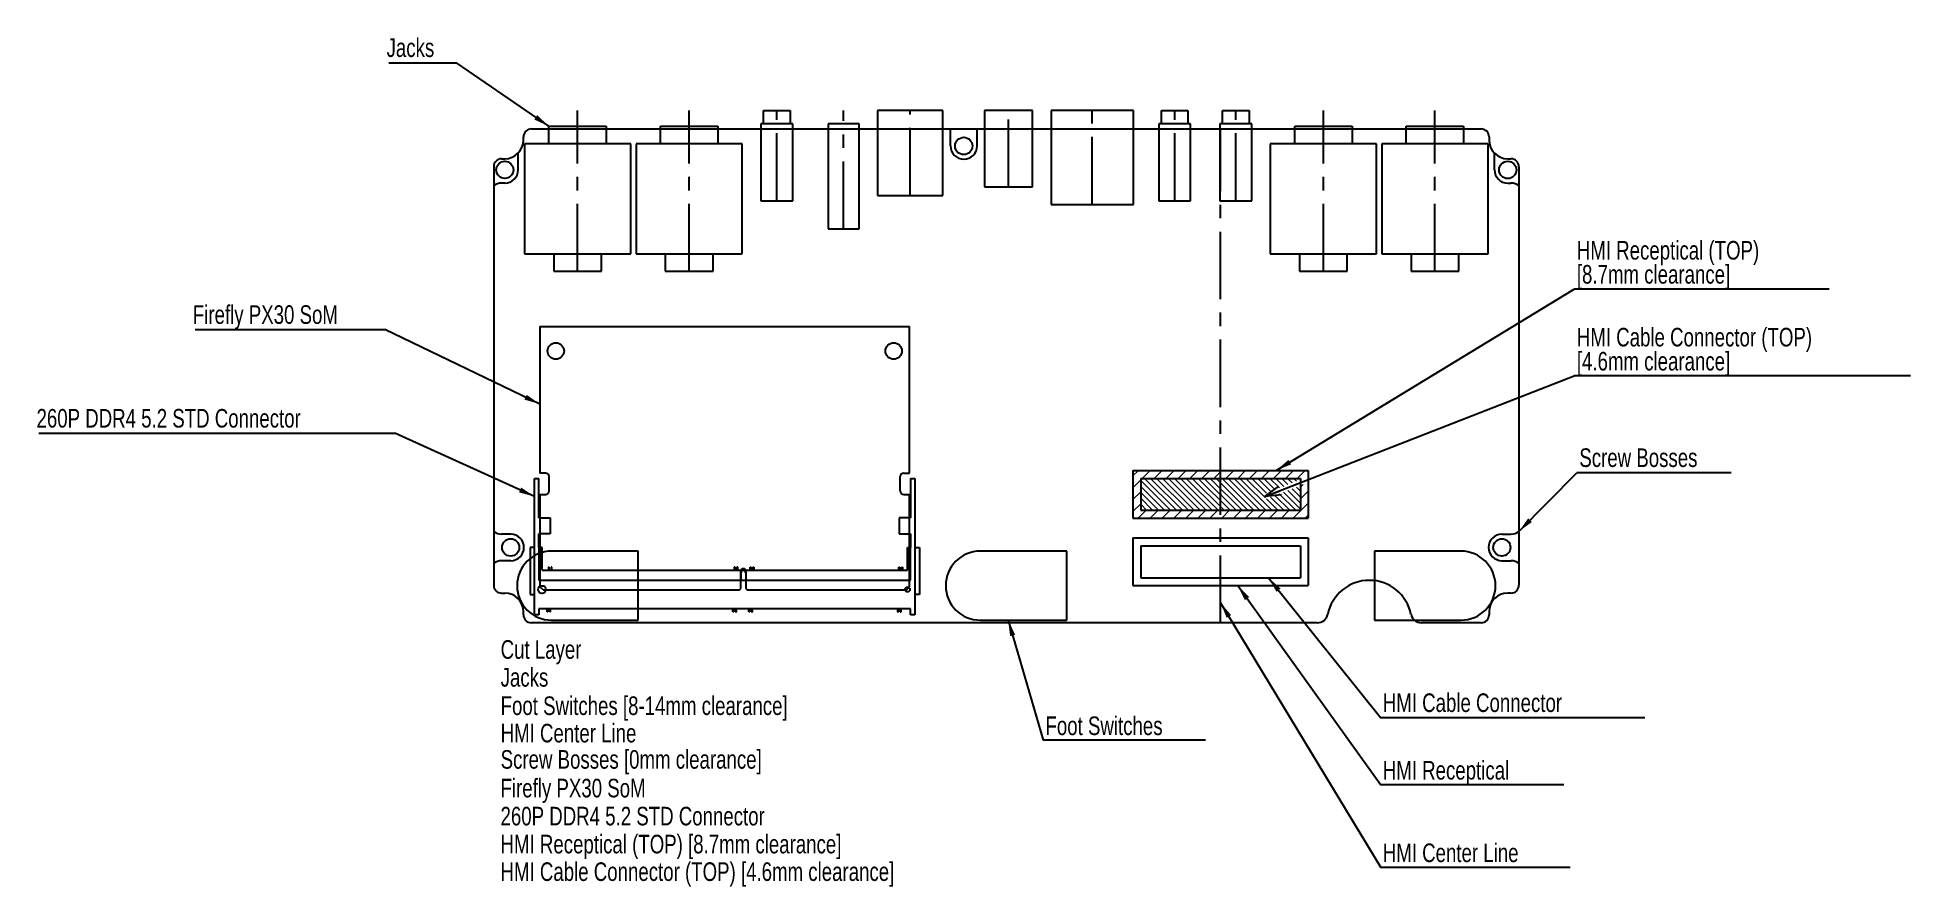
# Model space of a CAD drawing. Header units: millimetres. Extents: x 29 to 382, y 64 to 224.
import ezdxf

# ---------------------------------------------------------------- set-up
doc = ezdxf.new("R2010")
doc.units = ezdxf.units.MM
doc.header["$PDSIZE"] = -1
doc.linetypes.add('CENTERX2', pattern=[20.32, 12.7, -2.54, 2.54, -2.54])
for name, color, linetype in [('BUTTONS', 30, 'Continuous'), ('ENCODERS', 5, 'Continuous'), ('FOOTSWITCHES', 190, 'Continuous'), ('HMI_LINE', 102, 'Continuous'), ('JACKS', 1, 'Continuous'), ('PCB_CUT_LAYER', 7, 'Continuous'), ('SCREW_BOSSES', 6, 'Continuous'), ('SWITCHES', 2, 'Continuous')]:
    doc.layers.add(name, color=color, linetype=linetype)
doc.styles.add('SLDTEXTSTYLE0', font='TXT', dxfattribs={"width": 0.75})
doc.dimstyles.new('SLDDIMSTYLE0', dxfattribs={"dimtxt": 0.18, "dimasz": 3, "dimexe": 0, "dimexo": 0.0625, "dimgap": 0, "dimtad": 0, "dimtih": 1, "dimtoh": 1, "dimdec": 0, "dimrnd": 1e-09, "dimzin": 0, "dimdsep": 46, "dimtxsty": 'Standard', "dimsah": 1, "dimcen": 0.09, "dimadec": 0, "dimazin": 0, "dimtfac": 3, "dimtdec": 0, "dimtofl": 0, "dimtmove": 0, "dimatfit": 3, "dimfxl": 1, "dimfrac": 2, "dimtolj": 1, "dimtzin": 0, "dimarcsym": 0})
doc.dimstyles.new('SLDDIMSTYLE1', dxfattribs={"dimtxt": 0.18, "dimasz": 3, "dimexe": 0, "dimexo": 0.0625, "dimgap": 0, "dimtad": 0, "dimtih": 1, "dimtoh": 1, "dimdec": 0, "dimrnd": 1e-09, "dimzin": 0, "dimdsep": 46, "dimtxsty": 'Standard', "dimblk1": 'OPEN30', "dimblk2": 'OPEN30', "dimsah": 1, "dimcen": 0.09, "dimadec": 0, "dimazin": 0, "dimtfac": 3, "dimtdec": 0, "dimtofl": 0, "dimtmove": 0, "dimatfit": 3, "dimldrblk": 'OPEN30', "dimfxl": 1, "dimfrac": 2, "dimtolj": 1, "dimtzin": 0, "dimarcsym": 0})

# ---------------------------------------------------------------- blocks, each defined once
blk = doc.blocks.new('SW_HATCH_0')
at = {"color": 0, "linetype": 'Continuous', "lineweight": 18}
for p, q in [((0, 0), (1.01, 1.01)), ((1.75, -0.49), (3.25, 1.01)), ((4, -0.49), (5.5, 1.01)), ((6.24, -0.49), (7.74, 1.01)), ((8.49, -0.49), (9.99, 1.01)), ((10.73, -0.49), (12.23, 1.01)), ((12.98, -0.49), (14.48, 1.01)), ((15.22, -0.49), (16.72, 1.01)), ((17.47, -0.49), (18.97, 1.01)), ((19.71, -0.49), (21.21, 1.01)), ((21.96, -0.49), (23.46, 1.01)), ((24.2, -0.49), (25.7, 1.01)), ((26.45, -0.49), (27.95, 1.01)), ((28.69, -0.49), (30.19, 1.01)), ((30.94, -0.49), (32.44, 1.01)), ((0, -2.25), (1.45, -0.8)), ((0, -4.49), (1.45, -3.04)), ((31.55, -2.13), (32.05, -1.63)), ((31.55, -4.37), (33, -2.92)), ((0, -6.74), (1.45, -5.29)), ((0.99, -7.99), (2.49, -6.49)), ((3.23, -7.99), (4.73, -6.49)), ((5.48, -7.99), (6.98, -6.49)), ((7.72, -7.99), (9.22, -6.49)), ((9.97, -7.99), (11.47, -6.49)), ((12.21, -7.99), (13.71, -6.49)), ((14.46, -7.99), (15.96, -6.49)), ((16.7, -7.99), (18.2, -6.49)), ((18.95, -7.99), (20.45, -6.49)), ((21.19, -7.99), (22.69, -6.49)), ((23.44, -7.99), (24.94, -6.49)), ((25.68, -7.99), (27.18, -6.49)), ((27.93, -7.99), (29.43, -6.49)), ((30.17, -7.99), (33, -5.17)), ((32.42, -7.99), (33, -7.41))]:
    blk.add_line(p, q, dxfattribs=at)
blk = doc.blocks.new('SW_HATCH_1')
at = {"color": 0, "linetype": 'Continuous', "lineweight": 18}
for p, q in [((4.49, 0), (-1.12, 5.61)), ((3.37, 0), (-1.12, 4.49)), ((5.61, 0), (-0.39, 6)), ((6.74, 0), (0.74, 6)), ((7.86, 0), (1.86, 6)), ((8.98, 0), (2.98, 6)), ((10.1, 0), (4.1, 6)), ((11.23, 0), (5.23, 6)), ((12.35, 0), (6.35, 6)), ((13.47, 0), (7.47, 6)), ((14.59, 0), (8.59, 6)), ((15.72, 0), (9.72, 6)), ((16.84, 0), (10.84, 6)), ((17.96, 0), (11.96, 6)), ((19.08, 0), (13.08, 6)), ((20.21, 0), (14.21, 6)), ((21.33, 0), (15.33, 6)), ((22.45, 0), (16.45, 6)), ((23.57, 0), (17.57, 6)), ((22.38, 2.31), (18.7, 6)), ((22.58, 3.24), (19.82, 6)), ((23.39, 3.56), (20.94, 6)), ((24.19, 3.87), (22.06, 6)), ((25, 4.19), (23.19, 6)), ((25.81, 4.5), (24.31, 6)), ((26.61, 4.82), (25.43, 6)), ((27.42, 5.14), (26.55, 6)), ((28.98, 1.33), (26.58, 3.73)), ((28.98, 2.45), (27.38, 4.05)), ((28.22, 5.45), (27.68, 6)), ((28.98, 3.58), (28.19, 4.36)), ((28.98, 5.82), (28.8, 6)), ((2.25, 0), (-1.12, 3.37)), ((1.12, 0), (-1.12, 2.25)), ((0, 0), (-1.12, 1.12)), ((24.7, 0), (22.54, 2.15)), ((25.82, 0), (23.35, 2.47)), ((26.94, 0), (24.16, 2.78)), ((28.06, 0), (24.96, 3.1)), ((28.98, 0.21), (25.77, 3.42))]:
    blk.add_line(p, q, dxfattribs=at)
blk = doc.blocks.new('SW_NOTE_0')
at = {"layer": 'JACKS', "color": 0}
blk.add_line((-12.73, 0), (0, 0), dxfattribs=at)
at = {"layer": 'JACKS', "color": 0, "insert": (-13.14, 4.59), "char_height": 3.5, "attachment_point": 1, "style": 'SLDTEXTSTYLE0'}
blk.add_mtext('Jacks', dxfattribs=at)
blk = doc.blocks.new('SW_NOTE_0_1')
at = {"layer": 'FOOTSWITCHES', "color": 0}
blk.add_line((30.56, 0), (0, 0), dxfattribs=at)
at = {"layer": 'FOOTSWITCHES', "color": 0, "insert": (0.45, 4.46), "char_height": 3.5, "attachment_point": 1, "style": 'SLDTEXTSTYLE0'}
blk.add_mtext('Foot Switches', dxfattribs=at)
blk = doc.blocks.new('SW_NOTE_0_2')
at = {"layer": 'HMI_LINE', "color": 0}
blk.add_line((35.65, 0), (0, 0), dxfattribs=at)
at = {"layer": 'HMI_LINE', "color": 0, "insert": (0.4, 4.49), "char_height": 3.5, "attachment_point": 1, "style": 'SLDTEXTSTYLE0'}
blk.add_mtext('HMI Center Line', dxfattribs=at)
blk = doc.blocks.new('SW_NOTE_0_3')
at = {"layer": 'SCREW_BOSSES', "color": 0}
blk.add_line((29.04, 0), (0, 0), dxfattribs=at)
at = {"layer": 'SCREW_BOSSES', "color": 0, "insert": (0.48, 4.6), "char_height": 3.5, "attachment_point": 1, "style": 'SLDTEXTSTYLE0'}
blk.add_mtext('Screw Bosses', dxfattribs=at)
blk = doc.blocks.new('SW_NOTE_0_4')
at = {"layer": 'HMI_LINE', "color": 0}
blk.add_line((34.47, 0), (0, 0), dxfattribs=at)
at = {"layer": 'HMI_LINE', "color": 0, "insert": (0.4, 4.5), "char_height": 3.5, "attachment_point": 1, "style": 'SLDTEXTSTYLE0'}
blk.add_mtext('HMI Receptical', dxfattribs=at)
blk = doc.blocks.new('SW_NOTE_0_5')
at = {"layer": 'HMI_LINE', "color": 0}
blk.add_line((49.76, 0), (0, 0), dxfattribs=at)
at = {"layer": 'HMI_LINE', "color": 0, "insert": (0.4, 4.61), "char_height": 3.5, "attachment_point": 1, "style": 'SLDTEXTSTYLE0'}
blk.add_mtext('HMI Cable Connector', dxfattribs=at)
blk = doc.blocks.new('SW_NOTE_0_6')
at = {"layer": 'ENCODERS', "color": 0}
blk.add_line((63.3, 0), (0, 0), dxfattribs=at)
at = {"layer": 'ENCODERS', "color": 0, "char_height": 3.5, "attachment_point": 1, "style": 'SLDTEXTSTYLE0'}
for s, insert in [('HMI Cable Connector (TOP)', (0.48, 9.05)), ('[4.6mm clearance]', (0.48, 4.52))]:
    blk.add_mtext(s, dxfattribs=dict(at, insert=insert))
blk = doc.blocks.new('_Open30')
at = {"color": 0, "linetype": 'ByBlock', "lineweight": -2}
for p, q in [((-1, 0.267949), (0, 0)), ((0, 0), (-1, -0.267949)), ((0, 0), (-1, 0))]:
    blk.add_line(p, q, dxfattribs=at)
blk = doc.blocks.new('SW_NOTE_0_7')
at = {"layer": 'ENCODERS', "color": 0}
blk.add_line((48, 0), (0, 0), dxfattribs=at)
at = {"layer": 'ENCODERS', "color": 0, "char_height": 3.5, "attachment_point": 1, "style": 'SLDTEXTSTYLE0'}
for s, insert in [('HMI Receptical (TOP)', (0.48, 9.05)), ('[8.7mm clearance]', (0.48, 4.52))]:
    blk.add_mtext(s, dxfattribs=dict(at, insert=insert))
blk = doc.blocks.new('SW_NOTE_0_8')
at = {"layer": 'SWITCHES', "color": 0}
blk.add_line((-35.68, 0), (0, 0), dxfattribs=at)
at = {"layer": 'SWITCHES', "color": 0, "insert": (-36.11, 4.57), "char_height": 3.5, "attachment_point": 1, "style": 'SLDTEXTSTYLE0'}
blk.add_mtext('Firefly PX30 SoM', dxfattribs=at)
blk = doc.blocks.new('SW_NOTE_0_9')
at = {"layer": 'BUTTONS', "color": 0}
blk.add_line((-67.05, 0), (0, 0), dxfattribs=at)
at = {"layer": 'BUTTONS', "color": 0, "insert": (-67.47, 4.55), "char_height": 3.5, "attachment_point": 1, "style": 'SLDTEXTSTYLE0'}
blk.add_mtext('260P DDR4 5.2 STD Connector', dxfattribs=at)

msp = doc.modelspace()

# ---------------------------------------------------------------- linework, layer by layer
at = {"layer": 'BUTTONS'}
for p, q in [((122.58, 127.69), (122.58, 140.69)), ((122.58, 140.69), (123.38, 140.69)), ((123.38, 133.26), (123.38, 140.69)), ((193.38, 140.69), (193.38, 133.26)), ((193.38, 140.69), (194.18, 140.69)), ((194.18, 140.69), (194.18, 127.69)), ((123.38, 133.26), (125.53, 133.26)), ((125.53, 133.26), (125.53, 130.26)), ((191.23, 133.26), (191.23, 130.26)), ((193.38, 133.26), (191.23, 133.26)), ((121.73, 127.69), (121.73, 118.84)), ((122.58, 127.69), (121.73, 127.69)), ((122.58, 118.84), (122.58, 127.69)), ((123.38, 127.69), (123.38, 130.26)), ((125.53, 130.26), (123.38, 130.26)), ((123.98, 127.69), (123.38, 127.69)), ((123.38, 127.69), (123.38, 121.54)), ((123.98, 123.39), (123.98, 127.69)), ((191.23, 130.26), (193.38, 130.26)), ((192.78, 123.39), (192.78, 127.69)), ((192.78, 127.69), (193.38, 127.69)), ((193.38, 130.26), (193.38, 127.69)), ((193.38, 121.54), (193.38, 127.69)), ((194.18, 127.69), (194.18, 118.84)), ((194.18, 127.69), (195.03, 127.69)), ((195.03, 127.69), (195.03, 118.84)), ((125.18, 123.96), (125.18, 123.39)), ((125.33, 123.96), (125.18, 123.96)), ((125.33, 123.39), (125.33, 123.96)), ((125.68, 123.96), (125.68, 123.39)), ((125.83, 123.96), (125.68, 123.96)), ((125.83, 123.39), (125.83, 123.96)), ((160.18, 123.96), (160.18, 123.39)), ((160.33, 123.96), (160.18, 123.96)), ((160.33, 123.39), (160.33, 123.96)), ((160.68, 123.96), (160.68, 123.39)), ((160.83, 123.96), (160.68, 123.96)), ((160.83, 123.39), (160.83, 123.96)), ((163.18, 123.39), (163.18, 123.96)), ((163.18, 123.96), (163.33, 123.96)), ((163.33, 123.96), (163.33, 123.39)), ((163.68, 123.39), (163.68, 123.96)), ((163.68, 123.96), (163.83, 123.96)), ((163.83, 123.96), (163.83, 123.39)), ((191.18, 123.39), (191.18, 123.96)), ((191.18, 123.96), (191.33, 123.96)), ((191.33, 123.96), (191.33, 123.39)), ((191.68, 123.39), (191.68, 123.96)), ((191.68, 123.96), (191.83, 123.96)), ((191.83, 123.96), (191.83, 123.39)), ((123.38, 121.54), (193.38, 121.54)), ((123.98, 123.39), (192.78, 123.39)), ((161.41, 122.92), (161.41, 121.54)), ((162.35, 122.92), (162.35, 121.54)), ((121.73, 118.84), (122.58, 118.84)), ((122.58, 114.99), (122.58, 118.84)), ((194.18, 118.84), (194.18, 114.99)), ((195.03, 118.84), (194.18, 118.84)), ((123.38, 114.99), (122.58, 114.99)), ((193.38, 116.14), (123.38, 116.14)), ((123.38, 116.14), (123.38, 114.99)), ((124.93, 115.56), (124.93, 116.14)), ((125.08, 115.56), (124.93, 115.56)), ((125.08, 116.14), (125.08, 115.56)), ((125.43, 115.56), (125.43, 116.14)), ((125.58, 115.56), (125.43, 115.56)), ((125.58, 115.56), (125.58, 116.14)), ((159.93, 115.56), (159.93, 116.14)), ((160.08, 115.56), (159.93, 115.56)), ((160.08, 116.14), (160.08, 115.56)), ((160.43, 115.56), (160.43, 116.14)), ((160.43, 115.56), (160.58, 115.56)), ((160.58, 115.56), (160.58, 116.14)), ((162.93, 115.56), (162.93, 116.14)), ((163.08, 115.56), (162.93, 115.56)), ((163.08, 115.56), (163.08, 116.14)), ((163.43, 116.14), (163.43, 115.56)), ((163.43, 115.56), (163.58, 115.56)), ((163.58, 115.56), (163.58, 116.14)), ((190.93, 116.14), (190.93, 115.56)), ((190.93, 115.56), (191.08, 115.56)), ((191.08, 115.56), (191.08, 116.14)), ((191.43, 116.14), (191.43, 115.56)), ((191.43, 115.56), (191.58, 115.56)), ((191.58, 115.56), (191.58, 116.14)), ((193.38, 114.99), (193.38, 116.14)), ((194.18, 114.99), (193.38, 114.99))]:
    msp.add_line(p, q, dxfattribs=at)
for centre, radius in [((123.98, 119.76), 0.725), ((192.78, 119.76), 0.45)]:
    msp.add_circle(centre, radius, dxfattribs=at)
msp.add_arc((161.88, 122.92), 0.47, 0, 180, dxfattribs=at)
at = {"layer": 'ENCODERS'}
for p, q in [((235.23, 142.19), (235.23, 133.19)), ((235.23, 142.19), (268.23, 142.19)), ((268.23, 142.19), (268.23, 133.19)), ((236.68, 140.69), (266.78, 140.69)), ((236.68, 140.69), (236.68, 134.69)), ((266.78, 140.69), (266.78, 134.69)), ((236.68, 134.69), (266.78, 134.69)), ((235.23, 133.19), (268.23, 133.19))]:
    msp.add_line(p, q, dxfattribs=at)
msp.add_point((251.73, 137.69), dxfattribs=at)
at = {"layer": 'FOOTSWITCHES'}
for p, q in [((142.08, 126.99), (125.78, 126.99)), ((142.08, 113.99), (142.08, 126.99)), ((222.78, 126.99), (206.48, 126.99)), ((222.78, 113.99), (222.78, 126.99)), ((280.68, 126.99), (280.68, 113.99)), ((296.98, 126.99), (280.68, 126.99)), ((125.78, 113.99), (142.08, 113.99)), ((206.48, 113.99), (222.78, 113.99)), ((280.68, 113.99), (296.98, 113.99))]:
    msp.add_line(p, q, dxfattribs=at)
for centre, start, end in [((125.78, 120.49), 90, 270), ((206.48, 120.49), 90, 270), ((296.98, 120.49), 270, 90)]:
    msp.add_arc(centre, 6.5, start, end, dxfattribs=at)
at = {"layer": 'HMI_LINE', "linetype": 'CENTERX2'}
msp.add_line((251.73, 113.49), (251.73, 206.49), dxfattribs=at)
at = {"layer": 'HMI_LINE'}
for p, q in [((235.23, 129.49), (268.23, 129.49)), ((235.23, 129.49), (235.23, 120.49)), ((236.68, 127.99), (236.68, 121.99)), ((236.68, 127.99), (266.78, 127.99)), ((266.78, 127.99), (266.78, 121.99)), ((268.23, 129.49), (268.23, 120.49)), ((235.23, 120.49), (268.23, 120.49)), ((236.68, 121.99), (266.78, 121.99))]:
    msp.add_line(p, q, dxfattribs=at)
at = {"layer": 'JACKS', "linetype": 'CENTERX2'}
for p, q in [((130.68, 179.69), (130.68, 209.99)), ((151.68, 179.69), (151.68, 209.99)), ((168.18, 192.99), (168.18, 209.99)), ((180.76, 187.69), (180.76, 209.99)), ((193.31, 193.99), (193.31, 209.99)), ((211.81, 195.59), (211.81, 209.99)), ((227.56, 192.29), (227.56, 209.99)), ((243.08, 192.99), (243.08, 209.99)), ((254.58, 192.99), (254.58, 209.99)), ((271.08, 179.69), (271.08, 209.99)), ((292.08, 179.69), (292.08, 209.99))]:
    msp.add_line(p, q, dxfattribs=at)
at = {"layer": 'JACKS'}
for p, q in [((165.68, 207.49), (165.68, 209.99)), ((165.68, 209.99), (170.68, 209.99)), ((170.68, 209.99), (170.68, 207.49)), ((199.46, 209.99), (187.16, 209.99)), ((187.16, 209.99), (187.16, 193.99)), ((199.46, 193.99), (199.46, 209.99)), ((216.31, 209.99), (207.31, 209.99)), ((207.31, 209.99), (207.31, 195.59)), ((216.31, 195.59), (216.31, 209.99)), ((219.81, 209.99), (219.81, 192.29)), ((235.31, 209.99), (219.81, 209.99)), ((235.31, 192.29), (235.31, 209.99)), ((240.58, 207.49), (240.58, 209.99)), ((240.58, 209.99), (245.58, 209.99)), ((245.58, 209.99), (245.58, 207.49)), ((252.08, 207.49), (252.08, 209.99)), ((252.08, 209.99), (257.08, 209.99)), ((257.08, 209.99), (257.08, 207.49)), ((125.28, 203.69), (125.28, 206.99)), ((125.28, 206.99), (136.08, 206.99)), ((136.08, 206.99), (136.08, 203.69)), ((146.28, 203.69), (146.28, 206.99)), ((146.28, 206.99), (157.08, 206.99)), ((157.08, 206.99), (157.08, 203.69)), ((165.18, 207.49), (165.18, 192.99)), ((171.18, 207.49), (165.18, 207.49)), ((171.18, 192.99), (171.18, 207.49)), ((183.66, 207.49), (177.86, 207.49)), ((177.86, 207.49), (177.86, 187.69)), ((183.66, 187.69), (183.66, 207.49)), ((246.08, 207.49), (240.08, 207.49)), ((240.08, 207.49), (240.08, 192.99)), ((246.08, 192.99), (246.08, 207.49)), ((257.58, 207.49), (251.58, 207.49)), ((251.58, 207.49), (251.58, 192.99)), ((257.58, 192.99), (257.58, 207.49)), ((265.68, 203.69), (265.68, 206.99)), ((265.68, 206.99), (276.48, 206.99)), ((276.48, 206.99), (276.48, 203.69)), ((286.68, 203.69), (286.68, 206.99)), ((286.68, 206.99), (297.48, 206.99)), ((297.48, 206.99), (297.48, 203.69)), ((140.68, 203.69), (120.68, 203.69)), ((120.68, 203.69), (120.68, 182.99)), ((140.68, 182.99), (140.68, 203.69)), ((141.68, 203.69), (141.68, 182.99)), ((161.68, 203.69), (141.68, 203.69)), ((161.68, 182.99), (161.68, 203.69)), ((281.08, 203.69), (261.08, 203.69)), ((261.08, 203.69), (261.08, 182.99)), ((281.08, 182.99), (281.08, 203.69)), ((282.08, 203.69), (282.08, 182.99)), ((302.08, 203.69), (282.08, 203.69)), ((302.08, 182.99), (302.08, 203.69)), ((187.16, 193.99), (199.46, 193.99)), ((207.31, 195.59), (216.31, 195.59)), ((165.18, 192.99), (171.18, 192.99)), ((219.81, 192.29), (235.31, 192.29)), ((240.08, 192.99), (246.08, 192.99)), ((251.58, 192.99), (257.58, 192.99)), ((177.86, 187.69), (183.66, 187.69)), ((120.68, 182.99), (140.68, 182.99)), ((126.18, 182.99), (126.18, 179.69)), ((135.18, 179.69), (135.18, 182.99)), ((141.68, 182.99), (161.68, 182.99)), ((147.18, 182.99), (147.18, 179.69)), ((156.18, 179.69), (156.18, 182.99)), ((261.08, 182.99), (281.08, 182.99)), ((266.58, 182.99), (266.58, 179.69)), ((275.58, 179.69), (275.58, 182.99)), ((282.08, 182.99), (302.08, 182.99)), ((287.58, 182.99), (287.58, 179.69)), ((296.58, 179.69), (296.58, 182.99)), ((126.18, 179.69), (135.18, 179.69)), ((147.18, 179.69), (156.18, 179.69)), ((266.58, 179.69), (275.58, 179.69)), ((287.58, 179.69), (296.58, 179.69))]:
    msp.add_line(p, q, dxfattribs=at)
at = {"layer": 'PCB_CUT_LAYER'}
for p, q in [((120.48, 204.39), (120.48, 204.99)), ((121.98, 206.49), (300.78, 206.49)), ((302.28, 204.99), (302.28, 204.39)), ((114.88, 199.39), (114.88, 120.59)), ((116.38, 200.89), (116.98, 200.89)), ((305.78, 200.89), (306.38, 200.89)), ((307.88, 199.39), (307.88, 120.59)), ((116.38, 119.09), (116.98, 119.09)), ((306.38, 119.09), (305.78, 119.09)), ((120.48, 114.99), (120.48, 115.59)), ((269.93, 113.49), (121.98, 113.49)), ((300.78, 113.49), (289.53, 113.49)), ((302.28, 115.59), (302.28, 114.99))]:
    msp.add_line(p, q, dxfattribs=at)
for centre, radius in [((203.38, 203.29), 1.63), ((116.98, 198.79), 1.62), ((305.78, 198.79), 1.63), ((118.08, 127.69), 1.62), ((304.68, 127.69), 1.62)]:
    msp.add_circle(centre, radius, dxfattribs=at)
for centre, radius, start, end in [((121.98, 204.99), 1.5, 90, 180), ((300.78, 204.99), 1.5, 0, 90), ((116.98, 204.39), 3.5, 270, 0), ((305.78, 204.39), 3.5, 180, 270), ((116.38, 199.39), 1.5, 90, 180), ((306.38, 199.39), 1.5, 0, 90), ((116.38, 120.59), 1.5, 180, 270), ((279.73, 113.49), 8, 11.537, 168.463), ((306.38, 120.59), 1.5, 270, 0), ((116.98, 115.59), 3.5, 0, 90), ((305.78, 115.59), 3.5, 90, 180), ((121.98, 114.99), 1.5, 180, 270), ((269.93, 115.49), 2, 270, 348.463), ((289.53, 115.49), 2, 191.537, 270), ((300.78, 114.99), 1.5, 270, 0)]:
    msp.add_arc(centre, radius, start, end, dxfattribs=at)
at = {"layer": 'SCREW_BOSSES'}
for p, q in [((200.88, 203.29), (200.88, 206.49)), ((205.88, 203.29), (205.88, 206.49)), ((119.48, 198.79), (119.48, 201.94)), ((303.28, 198.79), (303.28, 201.94)), ((116.98, 196.29), (116.38, 196.29)), ((305.78, 196.29), (306.38, 196.29)), ((118.08, 130.19), (116.38, 130.19)), ((304.68, 130.19), (306.38, 130.19)), ((118.08, 125.19), (116.38, 125.19)), ((304.68, 125.19), (306.38, 125.19))]:
    msp.add_line(p, q, dxfattribs=at)
for centre, start, end in [((203.38, 203.29), 180, 0), ((116.98, 198.79), 270, 0), ((305.78, 198.79), 180, 270), ((116.38, 193.79), 90, 126.8699), ((306.38, 193.79), 53.1301, 90), ((116.38, 132.69), 233.1301, 270), ((306.38, 132.69), 270, 306.8699), ((118.08, 127.69), 270, 90), ((304.68, 127.69), 90, 270), ((116.38, 122.69), 90, 126.8699), ((306.38, 122.69), 53.1301, 90)]:
    msp.add_arc(centre, 2.5, start, end, dxfattribs=at)
at = {"layer": 'SWITCHES'}
for p, q in [((123.58, 169.32), (193.18, 169.32)), ((123.58, 169.32), (123.58, 141.68)), ((193.18, 141.68), (193.18, 169.32)), ((124.68, 141.68), (123.58, 141.68)), ((192.08, 141.68), (193.18, 141.68)), ((123.58, 137.68), (124.68, 137.68)), ((123.58, 137.68), (123.58, 120.28)), ((125.33, 138.33), (125.33, 141.03)), ((191.43, 138.33), (191.43, 141.03)), ((192.08, 137.68), (193.18, 137.68)), ((193.18, 120.28), (193.18, 137.68)), ((124.18, 119.68), (123.58, 120.28)), ((161.13, 119.68), (161.38, 119.93)), ((161.38, 119.93), (161.38, 123.18)), ((162.38, 123.18), (162.38, 119.93)), ((162.38, 119.93), (162.63, 119.68)), ((192.58, 119.68), (193.18, 120.28)), ((124.18, 119.68), (161.13, 119.68)), ((162.63, 119.68), (192.58, 119.68))]:
    msp.add_line(p, q, dxfattribs=at)
for centre in [(126.58, 164.68), (190.18, 164.68)]:
    msp.add_circle(centre, 1.55, dxfattribs=at)
for centre, radius, start, end in [((124.68, 141.03), 0.65, 0, 90), ((192.08, 141.03), 0.65, 90, 180), ((124.68, 138.33), 0.65, 270, 0), ((192.08, 138.33), 0.65, 180, 270), ((161.88, 123.18), 0.5, 0, 180)]:
    msp.add_arc(centre, radius, start, end, dxfattribs=at)

# ---------------------------------------------------------------- block references
at = {"color": 5, "linetype": 'Continuous', "lineweight": 18}
for name, p in [('SW_HATCH_0', (235.23, 141.19)), ('SW_HATCH_1', (237.8, 134.69))]:
    msp.add_blockref(name, p, dxfattribs=at)
at = {"layer": 'BUTTONS'}
msp.add_blockref('SW_NOTE_0_9', (96.29, 149.21), dxfattribs=at)
at = {"layer": 'ENCODERS'}
for name, p in [('SW_NOTE_0_7', (318.31, 176.35)), ('SW_NOTE_0_6', (318.31, 159.99))]:
    msp.add_blockref(name, p, dxfattribs=at)
at = {"layer": 'FOOTSWITCHES'}
msp.add_blockref('SW_NOTE_0_1', (218.31, 91.39), dxfattribs=at)
at = {"layer": 'HMI_LINE'}
for name, p in [('SW_NOTE_0_5', (281.86, 95.59)), ('SW_NOTE_0_4', (281.86, 82.97)), ('SW_NOTE_0_2', (281.86, 67.44))]:
    msp.add_blockref(name, p, dxfattribs=at)
at = {"layer": 'JACKS'}
msp.add_blockref('SW_NOTE_0', (107.86, 218.96), dxfattribs=at)
at = {"layer": 'SCREW_BOSSES'}
msp.add_blockref('SW_NOTE_0_3', (318.78, 141.74), dxfattribs=at)
at = {"layer": 'SWITCHES'}
msp.add_blockref('SW_NOTE_0_8', (94.36, 168.72), dxfattribs=at)

# ---------------------------------------------------------------- texts
at = {"layer": 'BUTTONS', "insert": (116.17, 78.84), "char_height": 3.5, "attachment_point": 1, "style": 'SLDTEXTSTYLE0'}
msp.add_mtext('260P DDR4 5.2 STD Connector', dxfattribs=at)
at = {"layer": 'ENCODERS', "char_height": 3.5, "attachment_point": 1, "style": 'SLDTEXTSTYLE0'}
for s, insert in [('HMI Receptical (TOP) [8.7mm clearance]', (116.17, 73.57)), ('HMI Cable Connector (TOP) [4.6mm clearance]', (116.17, 68.38))]:
    msp.add_mtext(s, dxfattribs=dict(at, insert=insert))
at = {"layer": 'FOOTSWITCHES', "insert": (116.19, 99.63), "char_height": 3.5, "attachment_point": 1, "style": 'SLDTEXTSTYLE0'}
msp.add_mtext('Foot Switches [8-14mm clearance]', dxfattribs=at)
at = {"layer": 'HMI_LINE', "insert": (116.19, 94.47), "char_height": 3.5, "attachment_point": 1, "style": 'SLDTEXTSTYLE0'}
msp.add_mtext('HMI Center Line', dxfattribs=at)
at = {"layer": 'JACKS', "insert": (116.19, 104.97), "char_height": 3.5, "attachment_point": 1, "style": 'SLDTEXTSTYLE0'}
msp.add_mtext('Jacks', dxfattribs=at)
at = {"layer": 'PCB_CUT_LAYER', "insert": (116.19, 110.22), "char_height": 3.5, "attachment_point": 1, "style": 'SLDTEXTSTYLE0'}
msp.add_mtext('Cut Layer', dxfattribs=at)
at = {"layer": 'SCREW_BOSSES', "insert": (116.19, 89.52), "char_height": 3.5, "attachment_point": 1, "style": 'SLDTEXTSTYLE0'}
msp.add_mtext('Screw Bosses [0mm clearance]', dxfattribs=at)
at = {"layer": 'SWITCHES', "insert": (116.17, 84.12), "char_height": 3.5, "attachment_point": 1, "style": 'SLDTEXTSTYLE0'}
msp.add_mtext('Firefly PX30 SoM', dxfattribs=at)

# ---------------------------------------------------------------- leaders
at = {"layer": 'BUTTONS'}
msp.add_leader([(122.58, 137.27), (96.29, 149.21)], dimstyle='SLDDIMSTYLE0', dxfattribs=at)
at = {"layer": 'ENCODERS'}
for points, dimstyle in [([(262.2, 142.19), (318.31, 176.35)], 'SLDDIMSTYLE0'), ([(260.08, 137.28), (318.31, 159.99)], 'SLDDIMSTYLE1')]:
    msp.add_leader(points, dimstyle=dimstyle, dxfattribs=at)
at = {"layer": 'FOOTSWITCHES'}
msp.add_leader([(211.74, 113.99), (218.31, 91.39)], dimstyle='SLDDIMSTYLE0', dxfattribs=at)
at = {"layer": 'HMI_LINE'}
for points in [[(254.95, 120.49), (281.86, 82.97)], [(260.75, 121.99), (281.86, 95.59)], [(251.73, 117.26), (281.86, 67.44)]]:
    msp.add_leader(points, dimstyle='SLDDIMSTYLE0', dxfattribs=at)
at = {"layer": 'JACKS'}
msp.add_leader([(125.28, 206.99), (107.86, 218.96)], dimstyle='SLDDIMSTYLE0', dxfattribs=at)
at = {"layer": 'SCREW_BOSSES'}
msp.add_leader([(307.88, 130.69), (318.78, 141.74)], dimstyle='SLDDIMSTYLE0', dxfattribs=at)
at = {"layer": 'SWITCHES'}
msp.add_leader([(123.58, 154.68), (94.36, 168.72)], dimstyle='SLDDIMSTYLE0', dxfattribs=at)

doc.saveas('drawing.dxf')
